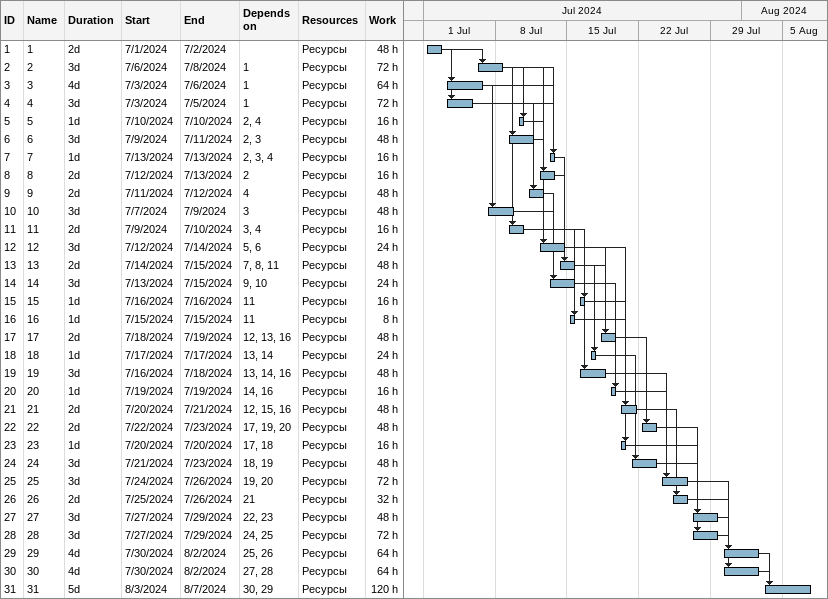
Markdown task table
| ID | Task | Duration | Start | Finish | Predecessors | Resources | Work (h) |
|---|---|---|---|---|---|---|---|
| 1 | 1 | 2d | 2024-07-01 | 2024-07-02 |  | Ресурсы | 48 |
| 2 | 2 | 3d | 2024-07-06 | 2024-07-08 | 1 | Ресурсы | 72 |
| 3 | 3 | 4d | 2024-07-03 | 2024-07-06 | 1 | Ресурсы | 64 |
| 4 | 4 | 3d | 2024-07-03 | 2024-07-05 | 1 | Ресурсы | 72 |
| 5 | 5 | 1d | 2024-07-10 | 2024-07-10 | 2, 4 | Ресурсы | 16 |
| 6 | 6 | 3d | 2024-07-09 | 2024-07-11 | 2, 3 | Ресурсы | 48 |
| 7 | 7 | 1d | 2024-07-13 | 2024-07-13 | 2, 3, 4 | Ресурсы | 16 |
| 8 | 8 | 2d | 2024-07-12 | 2024-07-13 | 2 | Ресурсы | 16 |
| 9 | 9 | 2d | 2024-07-11 | 2024-07-12 | 4 | Ресурсы | 48 |
| 10 | 10 | 3d | 2024-07-07 | 2024-07-09 | 3 | Ресурсы | 48 |
| 11 | 11 | 2d | 2024-07-09 | 2024-07-10 | 3, 4 | Ресурсы | 16 |
| 12 | 12 | 3d | 2024-07-12 | 2024-07-14 | 5, 6 | Ресурсы | 24 |
| 13 | 13 | 2d | 2024-07-14 | 2024-07-15 | 7, 8, 11 | Ресурсы | 48 |
| 14 | 14 | 3d | 2024-07-13 | 2024-07-15 | 9, 10 | Ресурсы | 24 |
| 15 | 15 | 1d | 2024-07-16 | 2024-07-16 | 11 | Ресурсы | 16 |
| 16 | 16 | 1d | 2024-07-15 | 2024-07-15 | 11 | Ресурсы | 8 |
| 17 | 17 | 2d | 2024-07-18 | 2024-07-19 | 12, 13, 16 | Ресурсы | 48 |
| 18 | 18 | 1d | 2024-07-17 | 2024-07-17 | 13, 14 | Ресурсы | 24 |
| 19 | 19 | 3d | 2024-07-16 | 2024-07-18 | 13, 14, 16 | Ресурсы | 48 |
| 20 | 20 | 1d | 2024-07-19 | 2024-07-19 | 14, 16 | Ресурсы | 16 |
| 21 | 21 | 2d | 2024-07-20 | 2024-07-21 | 12, 15, 16 | Ресурсы | 48 |
| 22 | 22 | 2d | 2024-07-22 | 2024-07-23 | 17, 19, 20 | Ресурсы | 48 |
| 23 | 23 | 1d | 2024-07-20 | 2024-07-20 | 17, 18 | Ресурсы | 16 |
| 24 | 24 | 3d | 2024-07-21 | 2024-07-23 | 18, 19 | Ресурсы | 48 |
| 25 | 25 | 3d | 2024-07-24 | 2024-07-26 | 19, 20 | Ресурсы | 72 |
| 26 | 26 | 2d | 2024-07-25 | 2024-07-26 | 21 | Ресурсы | 32 |
| 27 | 27 | 3d | 2024-07-27 | 2024-07-29 | 22, 23 | Ресурсы | 48 |
| 28 | 28 | 3d | 2024-07-27 | 2024-07-29 | 24, 25 | Ресурсы | 72 |
| 29 | 29 | 4d | 2024-07-30 | 2024-08-02 | 25, 26 | Ресурсы | 64 |
| 30 | 30 | 4d | 2024-07-30 | 2024-08-02 | 27, 28 | Ресурсы | 64 |
| 31 | 31 | 5d | 2024-08-03 | 2024-08-07 | 30, 29 | Ресурсы | 120 |
